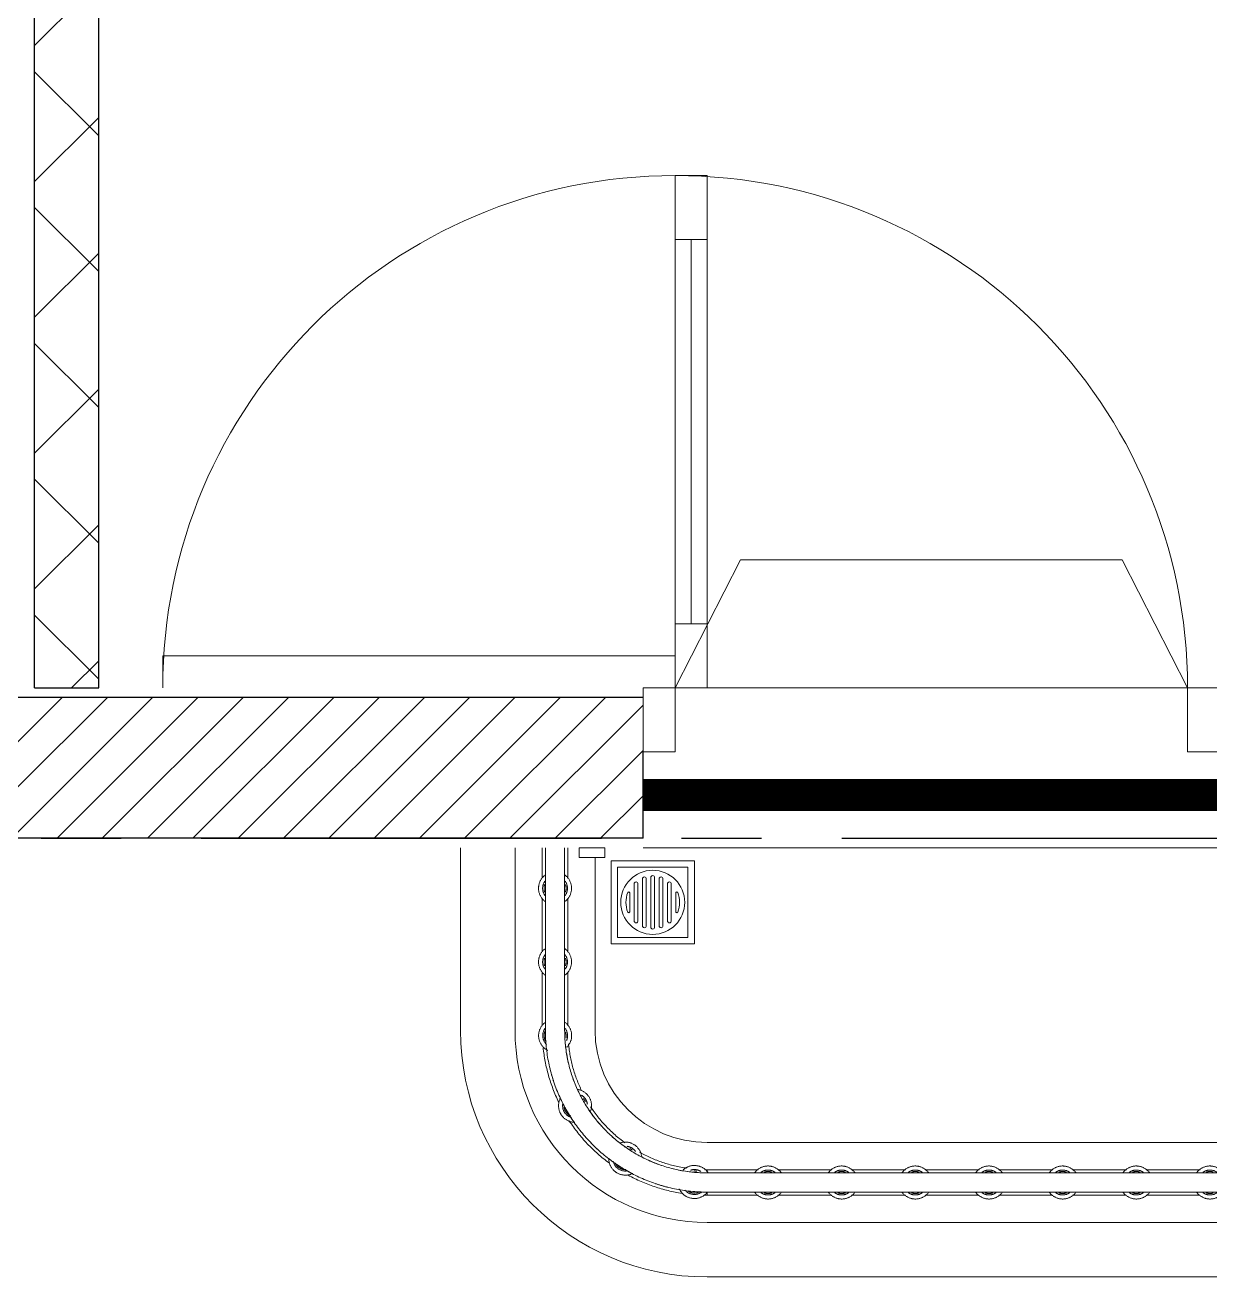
# Model space of a CAD drawing. Header units: millimetres. Extents: x -529861 to -223882, y -171969 to 61504.
# Drawn here: x -428697 to -426847, y -134162 to -132207 of the extents above; entities that cross this region are included whole.
import ezdxf

# ---------------------------------------------------------------- set-up
doc = ezdxf.new("R2010")
doc.units = ezdxf.units.MM
doc.header["$LTSCALE"] = 5000
doc.linetypes.add('CENTER', pattern=[2, 1.25, -0.25, 0.25, -0.25])
doc.linetypes.add('Overhead', pattern=[3.96875, 2.38125, -1.5875])
for name, color, linetype, lineweight in [('A-DOOR', 8, 'Continuous', 9), ('A-DOOR-CUT', 7, 'Continuous', 18), ('A-DOOR-GLASS', 4, 'Continuous', 25), ('A-FLOR-HRAL-1', 8, 'Overhead', 5), ('A-WALL-CUT-1', 10, 'Continuous', 25), ('A-WALL-PATT-1', 8, 'Continuous', 5), ('A-WALL-PROJECTION', 7, 'Continuous', 9), ('P-PIPE', 7, 'Continuous', 9)]:
    doc.layers.add(name, color=color, linetype=linetype, lineweight=lineweight)
for name, color, linetype in [('KCS_AXIS', 18, 'CENTER'), ('KCS_BORDER', 3, 'Continuous'), ('KCS_LANH_TO', 3, 'Continuous')]:
    doc.layers.add(name, color=color, linetype=linetype)

# ---------------------------------------------------------------- blocks, each defined once
blk = doc.blocks.new('PHAO PT02 - PHAO PT02-710925-MẶT BẰNG ĐỊNH VỊ CỬA TẦNG 3')
at = {"layer": 'A-WALL-PROJECTION'}
for p, q in [((3125, 995), (3125, 710)), ((3210, 710), (3210, 995)), ((5610, 995), (5610, 710)), ((5695, 710), (5695, 995)), ((5310, 410), (3510, 410)), ((3510, 325), (5310, 325))]:
    blk.add_line(p, q, dxfattribs=at)
for centre, radius, start, end in [((3510, 710), 385, 180, 270), ((3510, 710), 300, 180, 270), ((5310, 710), 385, 270, 0), ((5310, 710), 300, 270, 0)]:
    blk.add_arc(centre, radius, start, end, dxfattribs=at)
blk = doc.blocks.new('Railing - 15mm-1301355-MẶT BẰNG ĐỊNH VỊ CỬA TẦNG 3')
at = {"layer": 'A-FLOR-HRAL-1', "flags": 128}
for points in [[(-14.3, 21.4), (-15.2, 20.9), (-16, 20.2), (-16.8, 19.6), (-17.6, 18.9), (-18.3, 18.2), (-19, 17.4), (-19.7, 16.6), (-20.4, 15.8), (-21, 15), (-21.6, 14.2), (-22.1, 13.3), (-22.6, 12.4), (-23.1, 11.5), (-23.5, 10.6), (-23.9, 9.6), (-24.3, 8.6), (-24.6, 7.7), (-24.9, 6.7), (-25.2, 5.7), (-25.4, 4.7), (-25.5, 3.6), (-25.7, 2.6), (-25.7, 1.6), (-25.8, 0.6), (-25.8, 0)], [(-14.3, 21.4), (-15.2, 20.9), (-16, 20.2)], [(17.2, 19.2), (16.4, 19.9), (15.6, 20.5)], [(25.8, 0), (25.8, 1), (25.7, 2.1), (25.6, 3.1), (25.5, 4.1), (25.3, 5.1), (25.1, 6.1), (24.8, 7.1), (24.5, 8.1), (24.1, 9.1), (23.8, 10), (23.3, 11), (22.9, 11.9), (22.4, 12.8), (21.9, 13.7), (21.3, 14.6), (20.7, 15.4), (20.1, 16.2), (19.4, 17), (18.7, 17.8), (18, 18.5), (17.2, 19.2), (16.4, 19.9), (15.6, 20.5)], [(-24.9, 6.7), (-25.2, 5.7), (-25.4, 4.7), (-25.5, 3.6), (-25.7, 2.6), (-25.7, 1.6), (-25.8, 0.6), (-25.8, 0)], [(-25.8, 0), (-25.8, -1), (-25.7, -2.1), (-25.6, -3.1), (-25.5, -4.1), (-25.3, -5.1), (-25.1, -6.1)], [(-25.8, 0), (-25.8, -1), (-25.7, -2.1), (-25.6, -3.1), (-25.5, -4.1), (-25.3, -5.1), (-25.1, -6.1), (-24.8, -7.1), (-24.5, -8.1), (-24.1, -9.1), (-23.8, -10), (-23.3, -11), (-22.9, -11.9), (-22.4, -12.8), (-21.9, -13.7), (-21.3, -14.6), (-20.7, -15.4), (-20.1, -16.2), (-19.4, -17), (-18.7, -17.8), (-18, -18.5), (-17.2, -19.2), (-16.4, -19.9), (-15.6, -20.5), (-14.8, -21.1), (-13.9, -21.7), (-13.1, -22.2), (-12.2, -22.8)], [(-17.6, 18.9), (-18.3, 18.2), (-19, 17.4), (-19.7, 16.6), (-20.4, 15.8), (-21, 15), (-21.6, 14.2), (-22.1, 13.3)], [(17.6, -18.9), (18.3, -18.2), (19, -17.4), (19.7, -16.6), (20.4, -15.8), (21, -15), (21.6, -14.2), (22.1, -13.3), (22.6, -12.4), (23.1, -11.5), (23.5, -10.6), (23.9, -9.6), (24.3, -8.6), (24.6, -7.7), (24.9, -6.7), (25.2, -5.7), (25.4, -4.7), (25.5, -3.6), (25.7, -2.6), (25.7, -1.6), (25.8, -0.6), (25.8, 0)], [(21.9, 13.7), (21.3, 14.6), (20.7, 15.4), (20.1, 16.2), (19.4, 17), (18.7, 17.8), (18, 18.5)], [(24.9, -6.7), (25.2, -5.7), (25.4, -4.7), (25.5, -3.6), (25.7, -2.6), (25.7, -1.6), (25.8, -0.6), (25.8, 0)], [(25.8, 0), (25.8, 1), (25.7, 2.1), (25.6, 3.1), (25.5, 4.1), (25.3, 5.1), (25.1, 6.1)], [(-21.9, -13.7), (-21.3, -14.6), (-20.7, -15.4), (-20.1, -16.2), (-19.4, -17), (-18.7, -17.8), (-18, -18.5)], [(-17.2, -19.2), (-16.4, -19.9), (-15.6, -20.5), (-14.8, -21.1), (-13.9, -21.7), (-13.1, -22.2), (-12.2, -22.8)], [(17.6, -18.9), (18.3, -18.2), (19, -17.4), (19.7, -16.6), (20.4, -15.8), (21, -15), (21.6, -14.2), (22.1, -13.3)]]:
    blk.add_lwpolyline(points, dxfattribs=at)
at = {"layer": 'A-FLOR-HRAL-1'}
for radius, start, end in [(19.4, 143.324, 180), (19.4, 180, 225), (17.2, 157.0815, 180), (17.2, 180, 213.6206), (19.4, 0, 33.1222), (17.2, 0, 16.7141), (17.2, 348.6063, 0), (19.4, 335.519, 0)]:
    blk.add_arc((0, 0), radius, start, end, dxfattribs=at)
blk = doc.blocks.new('Railing - 15mm-1301357-MẶT BẰNG ĐỊNH VỊ CỬA TẦNG 3')
at = {"layer": 'A-FLOR-HRAL-1'}
blk.add_line((17.2, 19.2), (16.4, 19.9), dxfattribs=at)
at = {"layer": 'A-FLOR-HRAL-1', "flags": 128}
for points in [[(-13.5, 22), (-14.3, 21.4), (-15.2, 20.9), (-16, 20.2), (-16.8, 19.6), (-17.6, 18.9), (-18.3, 18.2), (-19, 17.4), (-19.7, 16.6), (-20.4, 15.8), (-21, 15), (-21.6, 14.2), (-22.1, 13.3), (-22.6, 12.4), (-23.1, 11.5), (-23.5, 10.6), (-23.9, 9.6), (-24.3, 8.6), (-24.6, 7.7), (-24.9, 6.7), (-25.2, 5.7), (-25.4, 4.7), (-25.5, 3.6), (-25.7, 2.6), (-25.7, 1.6), (-25.8, 0.6), (-25.8, 0)], [(-14.3, 21.4), (-15.2, 20.9), (-16, 20.2)], [(25.8, 0), (25.8, 1), (25.7, 2.1), (25.6, 3.1), (25.5, 4.1), (25.3, 5.1), (25.1, 6.1), (24.8, 7.1), (24.5, 8.1), (24.1, 9.1), (23.8, 10), (23.3, 11), (22.9, 11.9), (22.4, 12.8), (21.9, 13.7), (21.3, 14.6), (20.7, 15.4), (20.1, 16.2), (19.4, 17), (18.7, 17.8), (18, 18.5), (17.2, 19.2), (16.4, 19.9)], [(-25.2, 5.7), (-25.4, 4.7), (-25.5, 3.6), (-25.7, 2.6), (-25.7, 1.6), (-25.8, 0.6), (-25.8, 0)], [(-25.8, 0), (-25.8, -1), (-25.7, -2.1), (-25.6, -3.1), (-25.5, -4.1), (-25.3, -5.1), (-25.1, -6.1)], [(-25.8, 0), (-25.8, -1), (-25.7, -2.1), (-25.6, -3.1), (-25.5, -4.1), (-25.3, -5.1), (-25.1, -6.1), (-24.8, -7.1), (-24.5, -8.1), (-24.1, -9.1), (-23.8, -10), (-23.3, -11), (-22.9, -11.9), (-22.4, -12.8), (-21.9, -13.7), (-21.3, -14.6), (-20.7, -15.4), (-20.1, -16.2), (-19.4, -17), (-18.7, -17.8), (-18, -18.5), (-17.2, -19.2), (-16.4, -19.9), (-15.6, -20.5), (-14.8, -21.1), (-13.9, -21.7), (-13.1, -22.2)], [(-17.6, 18.9), (-18.3, 18.2), (-19, 17.4), (-19.7, 16.6), (-20.4, 15.8), (-21, 15), (-21.6, 14.2), (-22.1, 13.3)], [(16.8, -19.6), (17.6, -18.9), (18.3, -18.2), (19, -17.4), (19.7, -16.6), (20.4, -15.8), (21, -15), (21.6, -14.2), (22.1, -13.3), (22.6, -12.4), (23.1, -11.5), (23.5, -10.6), (23.9, -9.6), (24.3, -8.6), (24.6, -7.7), (24.9, -6.7), (25.2, -5.7), (25.4, -4.7), (25.5, -3.6), (25.7, -2.6), (25.7, -1.6), (25.8, -0.6), (25.8, 0)], [(21.9, 13.7), (21.3, 14.6), (20.7, 15.4), (20.1, 16.2), (19.4, 17), (18.7, 17.8), (18, 18.5)], [(25.8, 0), (25.8, 1), (25.7, 2.1), (25.6, 3.1), (25.5, 4.1), (25.3, 5.1), (25.1, 6.1)], [(25.2, -5.7), (25.4, -4.7), (25.5, -3.6), (25.7, -2.6), (25.7, -1.6), (25.8, -0.6), (25.8, 0)], [(-21.9, -13.7), (-21.3, -14.6), (-20.7, -15.4), (-20.1, -16.2), (-19.4, -17), (-18.7, -17.8), (-18, -18.5)], [(-17.2, -19.2), (-16.4, -19.9), (-15.6, -20.5), (-14.8, -21.1), (-13.9, -21.7), (-13.1, -22.2)], [(17.6, -18.9), (18.3, -18.2), (19, -17.4), (19.7, -16.6), (20.4, -15.8), (21, -15), (21.6, -14.2), (22.1, -13.3)]]:
    blk.add_lwpolyline(points, dxfattribs=at)
at = {"layer": 'A-FLOR-HRAL-1'}
for radius, start, end in [(19.4, 138.7, 180), (19.4, 180, 225), (17.2, 150.9408, 180), (17.2, 180, 215.7669), (17.2, 0, 10.3872), (19.4, 0, 28.2734), (17.2, 351.5608, 0), (19.4, 337.029, 0)]:
    blk.add_arc((0, 0), radius, start, end, dxfattribs=at)
blk = doc.blocks.new('Railing - 15mm-V1-MẶT BẰNG ĐỊNH VỊ CỬA TẦNG 3')
at = {"layer": 'A-FLOR-HRAL-1'}
blk.add_line((17.2, 19.2), (16.4, 19.9), dxfattribs=at)
at = {"layer": 'A-FLOR-HRAL-1', "flags": 128}
for points in [[(-13.5, 22), (-14.3, 21.4), (-15.2, 20.9), (-16, 20.2), (-16.8, 19.6), (-17.6, 18.9), (-18.3, 18.2), (-19, 17.4), (-19.7, 16.6), (-20.4, 15.8), (-21, 15), (-21.6, 14.2), (-22.1, 13.3), (-22.6, 12.4), (-23.1, 11.5), (-23.5, 10.6), (-23.9, 9.6), (-24.3, 8.6), (-24.6, 7.7), (-24.9, 6.7), (-25.2, 5.7), (-25.4, 4.7), (-25.5, 3.6), (-25.7, 2.6), (-25.7, 1.6), (-25.8, 0.6), (-25.8, 0)], [(-13.5, 22), (-14.3, 21.4), (-15.2, 20.9), (-16, 20.2)], [(25.8, 0), (25.8, 1), (25.7, 2.1), (25.6, 3.1), (25.5, 4.1), (25.3, 5.1), (25.1, 6.1), (24.8, 7.1), (24.5, 8.1), (24.1, 9.1), (23.8, 10), (23.3, 11), (22.9, 11.9), (22.4, 12.8), (21.9, 13.7), (21.3, 14.6), (20.7, 15.4), (20.1, 16.2), (19.4, 17), (18.7, 17.8), (18, 18.5), (17.2, 19.2), (16.4, 19.9)], [(-25, 6.5), (-25.2, 5.7), (-25.4, 4.7), (-25.5, 3.6), (-25.7, 2.6), (-25.7, 1.6), (-25.8, 0.6), (-25.8, 0)], [(-17.6, 18.9), (-18.3, 18.2), (-19, 17.4), (-19.7, 16.6), (-20.4, 15.8), (-21, 15), (-21.6, 14.2), (-22.1, 13.3)], [(22.4, 12.8), (21.9, 13.7), (21.3, 14.6), (20.7, 15.4), (20.1, 16.2), (19.4, 17), (18.7, 17.8), (18, 18.5)], [(25.8, 0), (25.8, 1), (25.7, 2.1), (25.6, 3.1), (25.5, 4.1), (25.3, 5.1), (25.1, 6.1)], [(-25.8, 0), (-25.8, -1), (-25.7, -2.1), (-25.6, -3.1), (-25.5, -4.1), (-25.3, -5.1), (-25.1, -6.1)], [(-25.8, 0), (-25.8, -1), (-25.7, -2.1), (-25.6, -3.1), (-25.5, -4.1), (-25.3, -5.1), (-25.1, -6.1), (-24.8, -7.1), (-24.5, -8.1), (-24.1, -9.1), (-23.8, -10), (-23.3, -11), (-22.9, -11.9), (-22.4, -12.8), (-21.9, -13.7), (-21.3, -14.6), (-20.7, -15.4), (-20.1, -16.2), (-19.4, -17), (-18.7, -17.8), (-18, -18.5), (-17.2, -19.2), (-16.4, -19.9), (-15.6, -20.5), (-14.8, -21.1), (-13.9, -21.7), (-13.1, -22.2)], [(-22.4, -12.8), (-21.9, -13.7), (-21.3, -14.6), (-20.7, -15.4), (-20.1, -16.2), (-19.4, -17), (-18.7, -17.8), (-18, -18.5)], [(-17.2, -19.2), (-16.4, -19.9), (-15.6, -20.5), (-14.8, -21.1), (-13.9, -21.7), (-13.1, -22.2)], [(16.5, -19.8), (16.8, -19.6), (17.6, -18.9), (18.3, -18.2), (19, -17.4), (19.7, -16.6), (20.4, -15.8), (21, -15), (21.6, -14.2), (22.1, -13.3), (22.6, -12.4), (23.1, -11.5), (23.5, -10.6), (23.9, -9.6), (24.3, -8.6), (24.6, -7.7), (24.9, -6.7), (25.2, -5.7), (25.4, -4.7), (25.5, -3.6), (25.7, -2.6), (25.7, -1.6), (25.8, -0.6), (25.8, 0)], [(17.6, -18.9), (18.3, -18.2), (19, -17.4), (19.7, -16.6), (20.4, -15.8), (21, -15), (21.6, -14.2), (22.1, -13.3)], [(25.2, -5.7), (25.4, -4.7), (25.5, -3.6), (25.7, -2.6), (25.7, -1.6), (25.8, -0.6), (25.8, 0)]]:
    blk.add_lwpolyline(points, dxfattribs=at)
at = {"layer": 'A-FLOR-HRAL-1'}
for radius, start, end in [(19.4, 134.701, 180), (19.4, 180, 225), (17.2, 146.5424, 180), (17.2, 180, 214.6786), (17.2, 0, 7.6957), (17.2, 353.6978, 0), (19.4, 0, 24.2222), (19.4, 336.6306, 0)]:
    blk.add_arc((0, 0), radius, start, end, dxfattribs=at)
blk = doc.blocks.new('Railing - 15mm-V2-MẶT BẰNG ĐỊNH VỊ CỬA TẦNG 3')
at = {"layer": 'A-FLOR-HRAL-1', "flags": 128}
for points in [[(-12.6, 22.5), (-13.5, 22), (-14.3, 21.4), (-15.2, 20.9), (-16, 20.2), (-16.8, 19.6), (-17.6, 18.9), (-18.3, 18.2), (-19, 17.4), (-19.7, 16.6), (-20.4, 15.8), (-21, 15), (-21.6, 14.2), (-22.1, 13.3), (-22.6, 12.4), (-23.1, 11.5), (-23.5, 10.6), (-23.9, 9.6), (-24.3, 8.6), (-24.6, 7.7), (-24.9, 6.7), (-25.2, 5.7), (-25.4, 4.7), (-25.5, 3.6), (-25.7, 2.6), (-25.7, 1.6), (-25.8, 0.6), (-25.8, 0)], [(-14.3, 21.4), (-15.2, 20.9), (-16, 20.2)], [(-25, 6.5), (-25.2, 5.7), (-25.4, 4.7), (-25.5, 3.6), (-25.7, 2.6), (-25.7, 1.6), (-25.8, 0.6), (-25.8, 0)], [(-17.6, 18.9), (-18.3, 18.2), (-19, 17.4), (-19.7, 16.6), (-20.4, 15.8), (-21, 15), (-21.6, 14.2), (-22.1, 13.3)], [(25.8, 0), (25.8, 1), (25.7, 2.1), (25.6, 3.1), (25.5, 4.1), (25.3, 5.1), (25.1, 6.1), (24.8, 7.1), (24.5, 8.1), (24.1, 9.1), (23.8, 10), (23.3, 11), (22.9, 11.9), (22.4, 12.8), (21.9, 13.7), (21.3, 14.6), (20.7, 15.4), (20.1, 16.2), (19.4, 17), (18.7, 17.8), (18, 18.5), (17.2, 19.2)], [(21.9, 13.7), (21.3, 14.6), (20.7, 15.4), (20.1, 16.2), (19.4, 17), (18.7, 17.8), (18, 18.5)], [(25.8, 0), (25.8, 1), (25.7, 2.1), (25.6, 3.1), (25.5, 4.1), (25.3, 5.1), (25.1, 6.1), (24.8, 7.1)], [(-25.8, 0), (-25.8, -1), (-25.7, -2.1), (-25.6, -3.1), (-25.5, -4.1), (-25.3, -5.1), (-25.1, -6.1), (-24.8, -7.1)], [(-25.8, 0), (-25.8, -1), (-25.7, -2.1), (-25.6, -3.1), (-25.5, -4.1), (-25.3, -5.1), (-25.1, -6.1), (-24.8, -7.1), (-24.5, -8.1), (-24.1, -9.1), (-23.8, -10), (-23.3, -11), (-22.9, -11.9), (-22.4, -12.8), (-21.9, -13.7), (-21.3, -14.6), (-20.7, -15.4), (-20.1, -16.2), (-19.4, -17), (-18.7, -17.8), (-18, -18.5), (-17.2, -19.2), (-16.4, -19.9), (-15.6, -20.5), (-14.8, -21.1), (-13.9, -21.7)], [(-21.9, -13.7), (-21.3, -14.6), (-20.7, -15.4), (-20.1, -16.2), (-19.4, -17), (-18.7, -17.8), (-18, -18.5)], [(-17.2, -19.2), (-16.4, -19.9), (-15.6, -20.5), (-14.8, -21.1), (-13.9, -21.7)], [(16, -20.2), (16.8, -19.6), (17.6, -18.9), (18.3, -18.2), (19, -17.4), (19.7, -16.6), (20.4, -15.8), (21, -15), (21.6, -14.2), (22.1, -13.3), (22.6, -12.4), (23.1, -11.5), (23.5, -10.6), (23.9, -9.6), (24.3, -8.6), (24.6, -7.7), (24.9, -6.7), (25.2, -5.7), (25.4, -4.7), (25.5, -3.6), (25.7, -2.6), (25.7, -1.6), (25.8, -0.6), (25.8, 0)], [(17.6, -18.9), (18.3, -18.2), (19, -17.4), (19.7, -16.6), (20.4, -15.8), (21, -15), (21.6, -14.2), (22.1, -13.3)], [(25.2, -5.7), (25.4, -4.7), (25.5, -3.6), (25.7, -2.6), (25.7, -1.6), (25.8, -0.6), (25.8, 0)]]:
    blk.add_lwpolyline(points, dxfattribs=at)
at = {"layer": 'A-FLOR-HRAL-1'}
for radius, start, end in [(19.4, 135, 180), (19.4, 180, 223.6679), (17.2, 148.1722, 180), (17.2, 180, 211.1381), (17.2, 351.1246, 0), (17.2, 0, 7.7516), (19.4, 333.8032, 0), (19.4, 0, 22.8798)]:
    blk.add_arc((0, 0), radius, start, end, dxfattribs=at)
blk = doc.blocks.new('Railing - 15mm-V3-MẶT BẰNG ĐỊNH VỊ CỬA TẦNG 3')
at = {"layer": 'A-FLOR-HRAL-1'}
for p, q in [((-15.2, 20.9), (-16, 20.2)), ((15.2, -20.9), (16, -20.2))]:
    blk.add_line(p, q, dxfattribs=at)
at = {"layer": 'A-FLOR-HRAL-1', "flags": 128}
for points in [[(-15.2, 20.9), (-16, 20.2), (-16.8, 19.6), (-17.6, 18.9), (-18.3, 18.2), (-19, 17.4), (-19.7, 16.6), (-20.4, 15.8), (-21, 15), (-21.6, 14.2), (-22.1, 13.3), (-22.6, 12.4), (-23.1, 11.5), (-23.5, 10.6), (-23.9, 9.6), (-24.3, 8.6), (-24.6, 7.7), (-24.9, 6.7), (-25.2, 5.7), (-25.4, 4.7), (-25.5, 3.6), (-25.7, 2.6), (-25.7, 1.6), (-25.8, 0.6), (-25.8, 0)], [(17.2, 19.2), (16.4, 19.9), (15.6, 20.5), (14.8, 21.1)], [(25.8, 0), (25.8, 1), (25.7, 2.1), (25.6, 3.1), (25.5, 4.1), (25.3, 5.1), (25.1, 6.1), (24.8, 7.1), (24.5, 8.1), (24.1, 9.1), (23.8, 10), (23.3, 11), (22.9, 11.9), (22.4, 12.8), (21.9, 13.7), (21.3, 14.6), (20.7, 15.4), (20.1, 16.2), (19.4, 17), (18.7, 17.8), (18, 18.5), (17.2, 19.2), (16.4, 19.9), (15.6, 20.5), (14.8, 21.1)], [(-24.9, 6.7), (-25.2, 5.7), (-25.4, 4.7), (-25.5, 3.6), (-25.7, 2.6), (-25.7, 1.6), (-25.8, 0.6), (-25.8, 0)], [(-17.6, 18.9), (-18.3, 18.2), (-19, 17.4), (-19.7, 16.6), (-20.4, 15.8), (-21, 15), (-21.6, 14.2), (-22.1, 13.3)], [(21.9, 13.7), (21.3, 14.6), (20.7, 15.4), (20.1, 16.2), (19.4, 17), (18.7, 17.8), (18, 18.5)], [(25.8, 0), (25.8, 1), (25.7, 2.1), (25.6, 3.1), (25.5, 4.1), (25.3, 5.1), (25.1, 6.1)], [(-25.8, 0), (-25.8, -1), (-25.7, -2.1), (-25.6, -3.1), (-25.5, -4.1), (-25.3, -5.1), (-25.1, -6.1)], [(-25.8, 0), (-25.8, -1), (-25.7, -2.1), (-25.6, -3.1), (-25.5, -4.1), (-25.3, -5.1), (-25.1, -6.1), (-24.8, -7.1), (-24.5, -8.1), (-24.1, -9.1), (-23.8, -10), (-23.3, -11), (-22.9, -11.9), (-22.4, -12.8), (-21.9, -13.7), (-21.3, -14.6), (-20.7, -15.4), (-20.1, -16.2), (-19.4, -17), (-18.7, -17.8), (-18, -18.5), (-17.2, -19.2), (-16.4, -19.9), (-15.6, -20.5), (-14.8, -21.1)], [(-21.9, -13.7), (-21.3, -14.6), (-20.7, -15.4), (-20.1, -16.2), (-19.4, -17), (-18.7, -17.8), (-18, -18.5)], [(-17.2, -19.2), (-16.4, -19.9), (-15.6, -20.5), (-14.8, -21.1)], [(15.2, -20.9), (16, -20.2), (16.8, -19.6), (17.6, -18.9), (18.3, -18.2), (19, -17.4), (19.7, -16.6), (20.4, -15.8), (21, -15), (21.6, -14.2), (22.1, -13.3), (22.6, -12.4), (23.1, -11.5), (23.5, -10.6), (23.9, -9.6), (24.3, -8.6), (24.6, -7.7), (24.9, -6.7), (25.2, -5.7), (25.4, -4.7), (25.5, -3.6), (25.7, -2.6), (25.7, -1.6), (25.8, -0.6), (25.8, 0)], [(17.6, -18.9), (18.3, -18.2), (19, -17.4), (19.7, -16.6), (20.4, -15.8), (21, -15), (21.6, -14.2), (22.1, -13.3)], [(24.9, -6.7), (25.2, -5.7), (25.4, -4.7), (25.5, -3.6), (25.7, -2.6), (25.7, -1.6), (25.8, -0.6), (25.8, 0)]]:
    blk.add_lwpolyline(points, dxfattribs=at)
at = {"layer": 'A-FLOR-HRAL-1'}
for radius, start, end in [(19.4, 145.1781, 180), (19.4, 180, 214.8219), (17.2, 160.0293, 180), (17.2, 180, 199.9707), (19.4, 0, 34.8219), (19.4, 325.1781, 0), (17.2, 0, 19.9707), (17.2, 340.0293, 0)]:
    blk.add_arc((0, 0), radius, start, end, dxfattribs=at)
blk = doc.blocks.new('Railing - 15mm-V4-MẶT BẰNG ĐỊNH VỊ CỬA TẦNG 3')
at = {"layer": 'A-FLOR-HRAL-1'}
for p, q in [((-15.2, 20.9), (-16, 20.2)), ((15.2, -20.9), (16, -20.2))]:
    blk.add_line(p, q, dxfattribs=at)
at = {"layer": 'A-FLOR-HRAL-1', "flags": 128}
for points in [[(-15.2, 20.9), (-16, 20.2), (-16.8, 19.6), (-17.6, 18.9), (-18.3, 18.2), (-19, 17.4), (-19.7, 16.6), (-20.4, 15.8), (-21, 15), (-21.6, 14.2), (-22.1, 13.3), (-22.6, 12.4), (-23.1, 11.5), (-23.5, 10.6), (-23.9, 9.6), (-24.3, 8.6), (-24.6, 7.7), (-24.9, 6.7), (-25.2, 5.7), (-25.4, 4.7), (-25.5, 3.6), (-25.7, 2.6), (-25.7, 1.6), (-25.8, 0.6), (-25.8, 0)], [(17.2, 19.2), (16.4, 19.9), (15.6, 20.5), (14.8, 21.1)], [(25.8, 0), (25.8, 1), (25.7, 2.1), (25.6, 3.1), (25.5, 4.1), (25.3, 5.1), (25.1, 6.1), (24.8, 7.1), (24.5, 8.1), (24.1, 9.1), (23.8, 10), (23.3, 11), (22.9, 11.9), (22.4, 12.8), (21.9, 13.7), (21.3, 14.6), (20.7, 15.4), (20.1, 16.2), (19.4, 17), (18.7, 17.8), (18, 18.5), (17.2, 19.2), (16.4, 19.9), (15.6, 20.5), (14.8, 21.1)], [(-24.9, 6.7), (-25.2, 5.7), (-25.4, 4.7), (-25.5, 3.6), (-25.7, 2.6), (-25.7, 1.6), (-25.8, 0.6), (-25.8, 0)], [(-17.6, 18.9), (-18.3, 18.2), (-19, 17.4), (-19.7, 16.6), (-20.4, 15.8), (-21, 15), (-21.6, 14.2), (-22.1, 13.3)], [(21.9, 13.7), (21.3, 14.6), (20.7, 15.4), (20.1, 16.2), (19.4, 17), (18.7, 17.8), (18, 18.5)], [(25.8, 0), (25.8, 1), (25.7, 2.1), (25.6, 3.1), (25.5, 4.1), (25.3, 5.1), (25.1, 6.1)], [(-25.8, 0), (-25.8, -1), (-25.7, -2.1), (-25.6, -3.1), (-25.5, -4.1), (-25.3, -5.1), (-25.1, -6.1)], [(-25.8, 0), (-25.8, -1), (-25.7, -2.1), (-25.6, -3.1), (-25.5, -4.1), (-25.3, -5.1), (-25.1, -6.1), (-24.8, -7.1), (-24.5, -8.1), (-24.1, -9.1), (-23.8, -10), (-23.3, -11), (-22.9, -11.9), (-22.4, -12.8), (-21.9, -13.7), (-21.3, -14.6), (-20.7, -15.4), (-20.1, -16.2), (-19.4, -17), (-18.7, -17.8), (-18, -18.5), (-17.2, -19.2), (-16.4, -19.9), (-15.6, -20.5), (-14.8, -21.1)], [(-21.9, -13.7), (-21.3, -14.6), (-20.7, -15.4), (-20.1, -16.2), (-19.4, -17), (-18.7, -17.8), (-18, -18.5)], [(-17.2, -19.2), (-16.4, -19.9), (-15.6, -20.5), (-14.8, -21.1)], [(15.2, -20.9), (16, -20.2), (16.8, -19.6), (17.6, -18.9), (18.3, -18.2), (19, -17.4), (19.7, -16.6), (20.4, -15.8), (21, -15), (21.6, -14.2), (22.1, -13.3), (22.6, -12.4), (23.1, -11.5), (23.5, -10.6), (23.9, -9.6), (24.3, -8.6), (24.6, -7.7), (24.9, -6.7), (25.2, -5.7), (25.4, -4.7), (25.5, -3.6), (25.7, -2.6), (25.7, -1.6), (25.8, -0.6), (25.8, 0)], [(17.6, -18.9), (18.3, -18.2), (19, -17.4), (19.7, -16.6), (20.4, -15.8), (21, -15), (21.6, -14.2), (22.1, -13.3)], [(24.9, -6.7), (25.2, -5.7), (25.4, -4.7), (25.5, -3.6), (25.7, -2.6), (25.7, -1.6), (25.8, -0.6), (25.8, 0)]]:
    blk.add_lwpolyline(points, dxfattribs=at)
at = {"layer": 'A-FLOR-HRAL-1'}
for radius, start, end in [(19.4, 145.1781, 180), (19.4, 180, 214.8219), (17.2, 160.0293, 180), (17.2, 180, 199.9707), (19.4, 0, 34.8219), (19.4, 325.1781, 0), (17.2, 0, 19.9707), (17.2, 340.0293, 0)]:
    blk.add_arc((0, 0), radius, start, end, dxfattribs=at)
blk = doc.blocks.new('Railing - 15mm-V5-MẶT BẰNG ĐỊNH VỊ CỬA TẦNG 3')
at = {"layer": 'A-FLOR-HRAL-1'}
for p, q in [((-15.2, 20.9), (-16, 20.2)), ((15.2, -20.9), (16, -20.2))]:
    blk.add_line(p, q, dxfattribs=at)
at = {"layer": 'A-FLOR-HRAL-1', "flags": 128}
for points in [[(-15.2, 20.9), (-16, 20.2), (-16.8, 19.6), (-17.6, 18.9), (-18.3, 18.2), (-19, 17.4), (-19.7, 16.6), (-20.4, 15.8), (-21, 15), (-21.6, 14.2), (-22.1, 13.3), (-22.6, 12.4), (-23.1, 11.5), (-23.5, 10.6), (-23.9, 9.6), (-24.3, 8.6), (-24.6, 7.7), (-24.9, 6.7), (-25.2, 5.7), (-25.4, 4.7), (-25.5, 3.6), (-25.7, 2.6), (-25.7, 1.6), (-25.8, 0.6), (-25.8, 0)], [(17.2, 19.2), (16.4, 19.9), (15.6, 20.5), (14.8, 21.1)], [(25.8, 0), (25.8, 1), (25.7, 2.1), (25.6, 3.1), (25.5, 4.1), (25.3, 5.1), (25.1, 6.1), (24.8, 7.1), (24.5, 8.1), (24.1, 9.1), (23.8, 10), (23.3, 11), (22.9, 11.9), (22.4, 12.8), (21.9, 13.7), (21.3, 14.6), (20.7, 15.4), (20.1, 16.2), (19.4, 17), (18.7, 17.8), (18, 18.5), (17.2, 19.2), (16.4, 19.9), (15.6, 20.5), (14.8, 21.1)], [(-24.9, 6.7), (-25.2, 5.7), (-25.4, 4.7), (-25.5, 3.6), (-25.7, 2.6), (-25.7, 1.6), (-25.8, 0.6), (-25.8, 0)], [(-17.6, 18.9), (-18.3, 18.2), (-19, 17.4), (-19.7, 16.6), (-20.4, 15.8), (-21, 15), (-21.6, 14.2), (-22.1, 13.3)], [(21.9, 13.7), (21.3, 14.6), (20.7, 15.4), (20.1, 16.2), (19.4, 17), (18.7, 17.8), (18, 18.5)], [(25.8, 0), (25.8, 1), (25.7, 2.1), (25.6, 3.1), (25.5, 4.1), (25.3, 5.1), (25.1, 6.1)], [(-25.8, 0), (-25.8, -1), (-25.7, -2.1), (-25.6, -3.1), (-25.5, -4.1), (-25.3, -5.1), (-25.1, -6.1)], [(-25.8, 0), (-25.8, -1), (-25.7, -2.1), (-25.6, -3.1), (-25.5, -4.1), (-25.3, -5.1), (-25.1, -6.1), (-24.8, -7.1), (-24.5, -8.1), (-24.1, -9.1), (-23.8, -10), (-23.3, -11), (-22.9, -11.9), (-22.4, -12.8), (-21.9, -13.7), (-21.3, -14.6), (-20.7, -15.4), (-20.1, -16.2), (-19.4, -17), (-18.7, -17.8), (-18, -18.5), (-17.2, -19.2), (-16.4, -19.9), (-15.6, -20.5), (-14.8, -21.1)], [(-21.9, -13.7), (-21.3, -14.6), (-20.7, -15.4), (-20.1, -16.2), (-19.4, -17), (-18.7, -17.8), (-18, -18.5)], [(-17.2, -19.2), (-16.4, -19.9), (-15.6, -20.5), (-14.8, -21.1)], [(15.2, -20.9), (16, -20.2), (16.8, -19.6), (17.6, -18.9), (18.3, -18.2), (19, -17.4), (19.7, -16.6), (20.4, -15.8), (21, -15), (21.6, -14.2), (22.1, -13.3), (22.6, -12.4), (23.1, -11.5), (23.5, -10.6), (23.9, -9.6), (24.3, -8.6), (24.6, -7.7), (24.9, -6.7), (25.2, -5.7), (25.4, -4.7), (25.5, -3.6), (25.7, -2.6), (25.7, -1.6), (25.8, -0.6), (25.8, 0)], [(17.6, -18.9), (18.3, -18.2), (19, -17.4), (19.7, -16.6), (20.4, -15.8), (21, -15), (21.6, -14.2), (22.1, -13.3)], [(24.9, -6.7), (25.2, -5.7), (25.4, -4.7), (25.5, -3.6), (25.7, -2.6), (25.7, -1.6), (25.8, -0.6), (25.8, 0)]]:
    blk.add_lwpolyline(points, dxfattribs=at)
at = {"layer": 'A-FLOR-HRAL-1'}
for radius, start, end in [(19.4, 145.1781, 180), (19.4, 180, 214.8219), (17.2, 160.0293, 180), (17.2, 180, 197.1615), (19.4, 0, 34.8219), (19.4, 325.1781, 0), (17.2, 0, 19.9707), (17.2, 342.8385, 0)]:
    blk.add_arc((0, 0), radius, start, end, dxfattribs=at)
blk = doc.blocks.new('Railing - Railing-728500-MẶT BẰNG ĐỊNH VỊ CỬA TẦNG 3')
at = {"layer": 'A-FLOR-HRAL-1'}
for p, q in [((3252.5, 947.6), (3252.5, 995)), ((3292.5, 995), (3292.5, 947.2)), ((3252.5, 833.6), (3252.5, 916.7)), ((3292.5, 916.3), (3292.5, 832.2)), ((3252.5, 717.4), (3252.5, 801.5)), ((3292.5, 801.3), (3292.5, 717.4)), ((3510, 492.5), (3589.8, 492.5)), ((3510, 492.5), (3510, 489.4)), ((3620.6, 492.5), (3704.8, 492.5)), ((3735.6, 492.5), (3819.8, 492.5)), ((3850.6, 492.5), (3934.8, 492.5)), ((3965.6, 492.5), (4049.8, 492.5)), ((4080.6, 492.5), (4164.8, 492.5)), ((4195.6, 492.5), (4279.8, 492.5)), ((3510, 457.5), (3510, 452.5)), ((3589.4, 452.5), (3510, 452.5)), ((3704.4, 452.5), (3620.2, 452.5)), ((3819.4, 452.5), (3735.2, 452.5)), ((3934.4, 452.5), (3850.2, 452.5)), ((4049.4, 452.5), (3965.2, 452.5)), ((4164.4, 452.5), (4080.2, 452.5)), ((4279.4, 452.5), (4195.2, 452.5))]:
    blk.add_line(p, q, dxfattribs=at)
for radius, start, end in [(217.5, 185.5013, 205.7143), (257.5, 185.9381, 205.7409), (217.5, 213.2396, 233.7946), (257.5, 213.2935, 233.5045), (217.5, 241.0664, 261.6455), (217.5, 268.9997, 270), (257.5, 241.4254, 261.2782), (257.5, 268.8708, 270)]:
    blk.add_arc((3510, 710), radius, start, end, dxfattribs=at)
for name, p in [('Railing - 15mm-V3-MẶT BẰNG ĐỊNH VỊ CỬA TẦNG 3', (3272.5, 931.9)), ('Railing - 15mm-V4-MẶT BẰNG ĐỊNH VỊ CỬA TẦNG 3', (3272.5, 816.9))]:
    blk.add_blockref(name, p)
for name, p, rotation in [('Railing - 15mm-1301355-MẶT BẰNG ĐỊNH VỊ CỬA TẦNG 3', (3272.6, 701.9), 1.945433590420516), ('Railing - 15mm-1301357-MẶT BẰNG ĐỊNH VỊ CỬA TẦNG 3', (3303.7, 592.4), 29.68865314412348), ('Railing - 15mm-V1-MẶT BẰNG ĐỊNH VỊ CỬA TẦNG 3', (3382.2, 509.8), 57.4318726978265), ('Railing - 15mm-V2-MẶT BẰNG ĐỊNH VỊ CỬA TẦNG 3', (3490, 473.3), 85.17509225152952), ('Railing - 15mm-V3-MẶT BẰNG ĐỊNH VỊ CỬA TẦNG 3', (3605, 472.5), 90), ('Railing - 15mm-V4-MẶT BẰNG ĐỊNH VỊ CỬA TẦNG 3', (3720, 472.5), 90), ('Railing - 15mm-V3-MẶT BẰNG ĐỊNH VỊ CỬA TẦNG 3', (3835, 472.5), 90), ('Railing - 15mm-V4-MẶT BẰNG ĐỊNH VỊ CỬA TẦNG 3', (3950, 472.5), 90), ('Railing - 15mm-V3-MẶT BẰNG ĐỊNH VỊ CỬA TẦNG 3', (4065, 472.5), 90), ('Railing - 15mm-V4-MẶT BẰNG ĐỊNH VỊ CỬA TẦNG 3', (4180, 472.5), 90), ('Railing - 15mm-V5-MẶT BẰNG ĐỊNH VỊ CỬA TẦNG 3', (4295, 472.5), 90)]:
    blk.add_blockref(name, p, dxfattribs=dict(rotation=rotation))
blk = doc.blocks.new('Top Rail Type - Top Rail_Internal_-728518-MẶT BẰNG ĐỊNH VỊ CỬA TẦNG 3')
at = {"layer": 'A-FLOR-HRAL-1'}
for p, q in [((3257.5, 710), (3257.5, 995)), ((3287.5, 995), (3287.5, 710)), ((5532.5, 710), (5532.5, 995)), ((5562.5, 995), (5562.5, 710)), ((3510, 487.5), (5310, 487.5)), ((5310, 457.5), (3510, 457.5))]:
    blk.add_line(p, q, dxfattribs=at)
for centre, radius, start, end in [((3510, 710), 252.5, 180, 270), ((3510, 710), 222.5, 180, 270), ((5310, 710), 222.5, 270, 0), ((5310, 710), 252.5, 270, 0)]:
    blk.add_arc(centre, radius, start, end, dxfattribs=at)
blk = doc.blocks.new('Top Rail Type - Top Rail_Internal_-V15-MẶT BẰNG ĐỊNH VỊ CỬA TẦNG 3')
at = {"layer": 'A-FLOR-HRAL-1'}
for centre, radius, start, end in [((3510, 710), 222.5, 180, 194.0178), ((5310, 710), 222.5, 345.9822, 0), ((3510, 710), 252.5, 194.0178, 198.5781), ((5310, 710), 252.5, 341.4219, 345.9822), ((3510, 710), 222.5, 198.5781, 208.083), ((5310, 710), 222.5, 331.917, 341.4219), ((3510, 710), 252.5, 208.083, 213.4394), ((3510, 710), 222.5, 213.4394, 222.232), ((5310, 710), 222.5, 317.768, 326.5606), ((5310, 710), 252.5, 326.5606, 331.917), ((3510, 710), 252.5, 222.232, 227.768), ((3510, 710), 222.5, 227.768, 236.5606), ((5310, 710), 222.5, 303.4394, 312.232), ((5310, 710), 252.5, 312.232, 317.768), ((3510, 710), 222.5, 241.917, 251.4219), ((5310, 710), 222.5, 288.5781, 298.083), ((3510, 710), 252.5, 236.5606, 241.917), ((3510, 710), 222.5, 255.9822, 270), ((5310, 710), 222.5, 270, 284.0178), ((5310, 710), 252.5, 298.083, 303.4394), ((3510, 710), 252.5, 251.4219, 255.9822), ((5310, 710), 252.5, 284.0178, 288.5781)]:
    blk.add_arc(centre, radius, start, end, dxfattribs=at)
blk = doc.blocks.new('HBH_DR_1LEAF_FIX PANEL - 2000x2400-1459499-MẶT BẰNG ĐỊNH VỊ CỬA TẦNG 3')
at = {"layer": 'A-DOOR'}
for p, q in [((-660.5, -21.5), (389.5, -21.5)), ((389.5, -121.5), (-660.5, -121.5)), ((439.5, -121.5), (541.4, -321.5)), ((439.5, -121.5), (1239.5, -121.5)), ((1239.5, -121.5), (1137.6, -321.5)), ((1239.5, -121.5), (1189.5, -121.5)), ((1189.5, -121.5), (1189.5, -921.5)), ((1239.5, -921.5), (1239.5, -121.5)), ((1239.5, -121.5), (1239.5, -171.5)), ((2039.5, -171.5), (2039.5, -121.5)), ((1239.5, -171.5), (2039.5, -171.5)), ((1239.5, -221.5), (1189.5, -221.5)), ((1214.5, -821.5), (1214.5, -221.5)), ((541.4, -321.5), (1137.6, -321.5)), ((1189.5, -821.5), (1239.5, -821.5)), ((1189.5, -921.5), (1239.5, -921.5))]:
    blk.add_line(p, q, dxfattribs=at)
for start, end in [(180, 270), (270, 360)]:
    blk.add_arc((1239.5, -121.5), 800, start, end, dxfattribs=at)
at = {"layer": 'A-DOOR-CUT'}
for p, q in [((-770.5, 143.5), (-810.5, 143.5)), ((-810.5, 143.5), (-810.5, 128.5)), ((-770.5, 128.5), (-770.5, 143.5)), ((1389.5, 143.5), (1349.5, 143.5)), ((1349.5, 143.5), (1349.5, 128.5)), ((1389.5, 128.5), (1389.5, 143.5)), ((-810.5, 128.5), (-770.5, 128.5)), ((1349.5, 128.5), (1389.5, 128.5)), ((-660.5, -21.5), (-710.5, -21.5)), ((-710.5, -21.5), (-710.5, -121.5)), ((-660.5, -121.5), (-660.5, -21.5)), ((439.5, -21.5), (389.5, -21.5)), ((389.5, -21.5), (389.5, -121.5)), ((439.5, -121.5), (439.5, -21.5)), ((1289.5, -21.5), (1239.5, -21.5)), ((1239.5, -21.5), (1239.5, -121.5)), ((1289.5, -121.5), (1289.5, -21.5)), ((-710.5, -121.5), (-660.5, -121.5)), ((389.5, -121.5), (439.5, -121.5)), ((1239.5, -121.5), (1289.5, -121.5))]:
    blk.add_line(p, q, dxfattribs=at)
at = {"layer": 'A-DOOR-GLASS'}
for p, q in [((389.5, -90.5), (-660.5, -90.5)), ((-660.5, -90.5), (-660.5, -102.5)), ((389.5, -102.5), (389.5, -90.5)), ((-660.5, -102.5), (389.5, -102.5))]:
    blk.add_line(p, q, dxfattribs=at)
blk = doc.blocks.new('HBH_PLB_FLOOR_WASTE - TYP-1319631-MẶT BẰNG ĐỊNH VỊ CỬA TẦNG 3')
at = {"layer": 'P-PIPE'}
for p, q in [((-65, -65), (-65, 65)), ((-65, 65), (65, 65)), ((65, 65), (-65, 65)), ((-65, 65), (-65, -65)), ((65, 65), (65, -65)), ((65, -65), (65, 65)), ((-55, -55), (-55, 55)), ((-55, 55), (55, 55)), ((55, 55), (55, -55)), ((-29, -29), (-29, 29)), ((-23, 29), (-23, -29)), ((-16, -36.6), (-16, 36.6)), ((-10, 36.6), (-10, -36.6)), ((-3, -38.7), (-3, 38.7)), ((3, 38.7), (3, -38.7)), ((10, -36.6), (10, 36.6)), ((16, 36.6), (16, -36.6)), ((23, -29), (23, 29)), ((29, 29), (29, -29)), ((-36, 15.3), (-36, -15.3)), ((36, -15.3), (36, 15.3)), ((55, -55), (-55, -55)), ((65, -65), (-65, -65)), ((-65, -65), (65, -65))]:
    blk.add_line(p, q, dxfattribs=at)
blk.add_circle((0, 0), 50, dxfattribs=at)
for centre, radius, start, end in [((-13, 36.6), 3, 0, 180), ((0, 38.7), 3, 0, 180), ((13, 36.6), 3, 0, 180), ((-26, 29), 3, 0, 180), ((26, 29), 3, 0, 180), ((0, 0), 41.9, 158.5875, 201.4125), ((-37.5, 14.7), 1.61, 21.6335, 158.3665), ((37.5, 14.7), 1.61, 21.6335, 158.3665), ((0, 0), 41.9, 338.5875, 21.4125), ((-37.5, -14.7), 1.61, 201.6335, 338.3665), ((37.5, -14.7), 1.61, 201.6335, 338.3665), ((-26, -29), 3, 180, 0), ((-13, -36.6), 3, 180, 0), ((0, -38.7), 3, 180, 0), ((13, -36.6), 3, 180, 0), ((26, -29), 3, 180, 0)]:
    blk.add_arc(centre, radius, start, end, dxfattribs=at)
blk = doc.blocks.new('2-LUOI TRUC')
at = {"layer": 'KCS_AXIS', "ltscale": 0.1}
blk.add_line((-31495.3, -46137.5), (-22215.3, -46137.5), dxfattribs=at)
blk = doc.blocks.new('2-MBC')
at = {"layer": 'KCS_AXIS'}
blk.add_blockref('2-LUOI TRUC', (29995.3, 46027.5), dxfattribs=at)

msp = doc.modelspace()

# ---------------------------------------------------------------- hatches: boundary and pattern name
at = {"layer": 'A-WALL-PATT-1'}
h = msp.add_hatch(dxfattribs=at)
h.set_pattern_fill('FP_3', color=256, style=0, pattern_type=2)
h.set_pattern_definition([(45, (-431142.45, -134486.65), (-106.066, 106.066), []), (135, (-431142.45, -134486.65), (-106.066, -106.066), [])])
h.paths.add_polyline_path([(-428582.45, -133241.65), (-428582.45, -130251.65), (-428682.45, -130251.65), (-428682.45, -133241.65)])
h = msp.add_hatch(dxfattribs=at)
h.set_pattern_fill('FP_2', color=256, style=0, pattern_type=2)
h.set_pattern_definition([(45, (-431142.446, -134486.647), (-35.35534, 35.35534), [])])
h.paths.add_polyline_path([(-425555.22, -133476.65), (-424932.45, -133476.65), (-424932.45, -133256.65), (-425732.45, -133256.65), (-425732.45, -133476.65), (-425672.27, -133476.65)])
h.paths.add_polyline_path([(-427896.27, -133476.65), (-427732.45, -133476.65), (-427732.45, -133256.65), (-428712.45, -133256.65), (-428712.45, -133476.65), (-428013.32, -133476.65)])

# ---------------------------------------------------------------- linework, layer by layer
at = {"layer": 'A-WALL-CUT-1'}
for p, q in [((-428682.45, -133241.65), (-428682.45, -130251.65)), ((-428582.45, -133241.65), (-428582.45, -130251.65)), ((-428682.45, -133241.65), (-428582.45, -133241.65)), ((-427732.45, -133256.65), (-428932.45, -133256.65)), ((-427732.45, -133476.65), (-427732.45, -133341.65)), ((-427732.45, -133476.65), (-428712.45, -133476.65))]:
    msp.add_line(p, q, dxfattribs=at)
at = {"layer": 'A-WALL-PROJECTION'}
for p, q in [((-427682.45, -133241.65), (-426882.45, -133241.65)), ((-427932.45, -133776.65), (-427932.45, -133491.65)), ((-427807.45, -133506.65), (-427807.45, -133776.65)), ((-425732.45, -133491.65), (-427732.45, -133491.65)), ((-427632.45, -133951.65), (-425832.45, -133951.65)), ((-425832.45, -134076.65), (-427632.45, -134076.65))]:
    msp.add_line(p, q, dxfattribs=at)
for radius in [300, 175]:
    msp.add_arc((-427632.45, -133776.65), radius, 180, 270, dxfattribs=at)
at = {"layer": 'KCS_LANH_TO', "color": 2, "linetype": 'ByBlock', "ltscale": 1500, "const_width": 50}
msp.add_lwpolyline([(-427732.45, -133409.15), (-425732.45, -133409.15)], dxfattribs=at)

# ---------------------------------------------------------------- block references
at = {"layer": 'A-DOOR', "rotation": 180}
msp.add_blockref('HBH_DR_1LEAF_FIX PANEL - 2000x2400-1459499-MẶT BẰNG ĐỊNH VỊ CỬA TẦNG 3', (-426442.98, -133363.15), dxfattribs=at)
at = {"layer": 'A-FLOR-HRAL-1'}
for name in ['Railing - Railing-728500-MẶT BẰNG ĐỊNH VỊ CỬA TẦNG 3', 'Top Rail Type - Top Rail_Internal_-728518-MẶT BẰNG ĐỊNH VỊ CỬA TẦNG 3', 'Top Rail Type - Top Rail_Internal_-V15-MẶT BẰNG ĐỊNH VỊ CỬA TẦNG 3']:
    msp.add_blockref(name, (-431142.45, -134486.65), dxfattribs=at)
at = {"layer": 'A-WALL-PROJECTION'}
msp.add_blockref('PHAO PT02 - PHAO PT02-710925-MẶT BẰNG ĐỊNH VỊ CỬA TẦNG 3', (-431142.45, -134486.65), dxfattribs=at)
at = {"layer": 'KCS_BORDER', "ltscale": 1500}
msp.add_blockref('2-MBC', (-430922.45, -133366.65), dxfattribs=at)
at = {"layer": 'P-PIPE'}
msp.add_blockref('HBH_PLB_FLOOR_WASTE - TYP-1319631-MẶT BẰNG ĐỊNH VỊ CỬA TẦNG 3', (-427717.45, -133576.65), dxfattribs=at)

doc.saveas('drawing.dxf')
